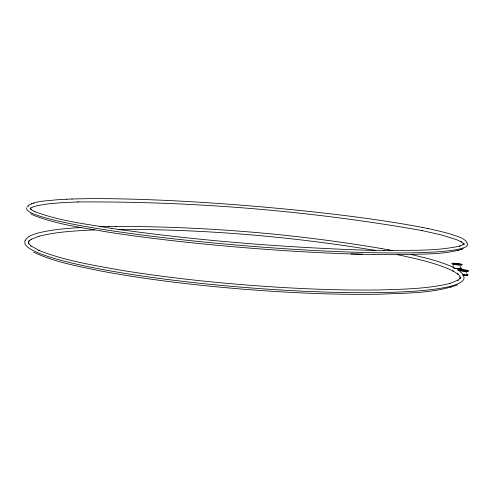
<?xml version="1.0" encoding="UTF-8"?>
<svg xmlns="http://www.w3.org/2000/svg" width="493" height="493" viewBox="0 0 493 493"><rect width="100%" height="100%" fill="white"/><g stroke="black" fill="none" stroke-linecap="round" stroke-linejoin="round"><path stroke-width="0.74" d="M453.56 265.499L452.913 266.855M466.236 272.968L466.347 272.321M460.172 266.177L460.142 266.861M30.344 208.521L30.43 208.058L30.338 209.02L30.135 208.095L31.361 209.753L30.985 209.439L34.867 211.707L34.418 211.497C59.178 220.981 85.856 223.945 111.837 228.413L111.486 228.358L122.307 229.935L121.987 229.886C206.111 241.521 290.956 247.874 375.795 250.543M28.421 242.094L28.514 241.638L28.797 243.906L28.354 243.061L30.979 246.013L30.597 245.705L39.144 250.512L38.694 250.315C64.565 260.649 92.32 265.061 119.596 269.998C161.057 276.807 202.851 281.46 244.719 284.868C289.681 288.393 334.79 290.593 379.9 289.939C403.354 289.206 427.141 288.947 450.072 283.407L449.598 283.53L458.163 280.129L457.738 280.369L460.074 278.2L459.846 278.613L460.32 277.3L460.222 278.225L460.148 276.869M30.776 208.028L30.461 208.379L32.914 206.961L37.271 205.655L47.698 203.917L61.508 202.685L78.159 201.933L77.839 201.945C193.053 201.249 308.6 210.542 422.082 230.564L421.755 230.496L441.968 235.093L456.543 239.653L461.306 241.86L460.906 241.65L463.753 243.776L463.161 243.067L464.067 244.479L463.888 243.678L463.457 244.608L464.024 243.844L463.019 244.725L463.445 244.479L459.655 246.112L460.129 245.976C435.128 251.535 409.184 250.074 383.745 250.395L384.102 250.401L373.367 250.228L373.904 250.21C289.693 236.283 204.287 229.3 118.936 229.337M28.212 242.513L29.081 240.806L28.563 241.57L31.429 239.16L31.053 239.407L38.91 236.276L38.509 236.406C56.794 231.636 75.823 230.841 94.613 229.892M25.112 240.547C27.546 235.907 33.241 234.6 37.85 233.103C52.024 229.455 66.703 228.444 81.259 227.495M28.021 205.686C36.266 200.559 46.681 201.082 55.999 199.85C74.258 198.587 92.579 198.525 110.87 198.71C159.362 199.4 207.793 202.358 256.113 206.388C305.648 210.684 355.139 215.952 404.198 224.136C419.981 226.903 435.794 229.769 451.187 234.261C456.573 236.301 463.217 237.404 466.926 242.217M457.473 284.812C432.866 293.723 405.998 292.873 380.202 294.198C334.876 294.987 289.545 292.824 244.368 289.286C195.444 285.256 146.575 279.685 98.317 270.528C76.415 265.869 53.903 261.9 33.561 252.139M33.216 215.139C57.964 224.968 84.79 227.994 110.851 232.573C160.755 240.079 210.992 245.163 261.296 249.014C308.513 252.465 355.841 254.98 403.2 254.634C423.247 253.729 444.064 254.961 463.402 248.768M31.324 203.819L31.762 203.677M33.518 203.098L33.943 202.962M457.898 250.53L458.379 250.395M460.727 249.741L461.201 249.606M450.651 287.253L451.12 287.129M464.917 274.86L463.013 274.835M458.841 268.457L456.999 268.426M66.259 199.252L66.61 199.24M71.842 199.03L72.181 199.018M99.518 226.731L109.033 226.515M115.96 226.429L116.2 226.423C204.94 226.453 293.773 233.713 381.274 248.527L381.514 248.577M108.78 226.521L116.2 226.423M350.954 253.944L362.675 254.277M373.293 254.499L373.626 254.511M388.182 249.797L392.921 250.703M381.274 248.527L388.441 249.84M422.396 227.458L422.723 227.526M427.93 228.579L428.269 228.647M397.21 254.61C416.197 258.788 435.59 262.627 453.233 271.076L452.845 270.879L457.504 273.781M411.316 254.542C425.946 257.999 440.791 261.407 454.429 267.909M30.517 213.722L32.76 214.93M459.556 270.971L462.73 274.102M458.798 274.909L460.283 277.319M463.679 243.634L463.814 244.078M463.124 275.39A220.365 27.177 4.7 0 1 243.795 287.37A220.365 27.177 4.7 0 1 25.525 240.128M466.625 242.507A221.197 19.424 4.7 0 1 252.681 246.371A221.197 19.424 4.7 0 1 26.721 207.824M27.411 206.906A221.197 19.424 4.7 0 1 28.631 206.049M460.567 268.18A5.127 0.567 6.1 0 1 460.943 268.888A5.127 0.567 6.1 0 1 455.433 268.556M454.792 268.463A5.127 0.567 6.1 0 1 454.182 268.371M461.67 264.581A5.127 0.548 6.1 0 1 457.171 264.883A5.127 0.548 6.1 0 1 452.272 263.613M457.541 263.823A5.127 0.548 6.1 0 1 458.835 263.989M460 264.18A5.127 0.548 6.1 0 1 461.356 264.482M460.142 267.773A5.127 0.567 6.1 0 1 460.789 268.593A5.127 0.567 6.1 0 1 454.219 268.056M453.652 267.958A5.127 0.567 6.1 0 1 453.141 267.853M467.081 274.663A5.312 0.622 6.3 0 1 467.284 275.31A5.312 0.622 6.3 0 1 462.785 275.149M458.521 274.459A5.312 0.622 6.3 0 1 457.677 273.757M467.099 270.62A5.318 0.598 6.2 0 1 465.447 271.366A5.318 0.598 6.2 0 1 457.917 270.17A5.318 0.598 6.2 0 1 462.847 269.948M464.874 270.201A5.318 0.598 6.2 0 1 466.088 270.404M466.236 274.12A5.312 0.616 6.3 0 1 467.598 274.946A5.312 0.616 6.3 0 1 462.822 274.829M458.151 274.028A5.312 0.616 6.3 0 1 457.714 273.436M465.521 270.534L460.61 269.954L465.521 270.534M459.427 264.279L454.688 263.73L459.427 264.279M454.096 264.143A5.127 0.548 6.1 0 0 462.132 264.593A5.127 0.548 6.1 0 0 454.953 263.287A5.127 0.548 6.1 0 0 454.096 264.143M460.018 270.411A5.318 0.598 6.2 0 0 468.332 270.867A5.318 0.598 6.2 0 0 460.856 269.468A5.318 0.598 6.2 0 0 460.018 270.411"/></g></svg>
